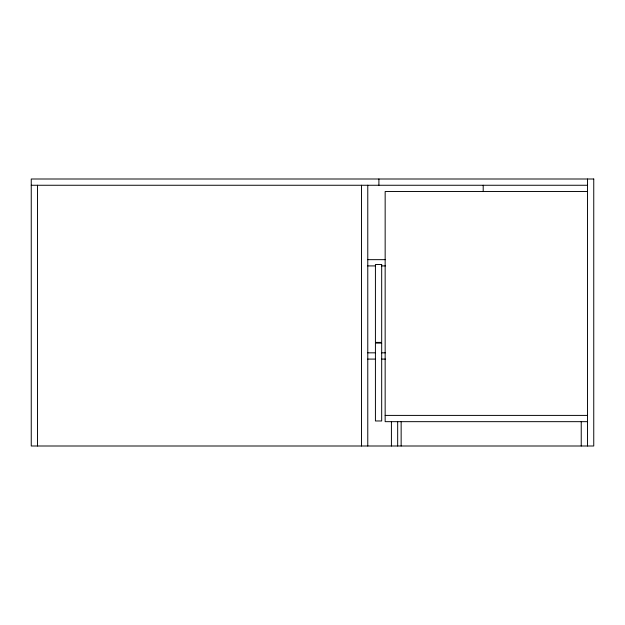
<?xml version="1.0" encoding="UTF-8"?>
<svg xmlns="http://www.w3.org/2000/svg" width="625" height="625" viewBox="0 0 625 625"><rect width="100%" height="100%" fill="white"/><g stroke="black" fill="none" stroke-linecap="round" stroke-linejoin="round"><path stroke-width="0.94" d="M31.25 185.258L587.492 185.258M587.492 191.516L385.156 191.516L385.156 421.664L587.492 421.664M367.773 259.656L385.352 259.656M367.773 265.914L375.586 265.914M381.445 265.914L385.352 265.914M367.773 352.828L375.586 352.828M381.445 352.828L385.352 352.828M367.773 359.086L375.586 359.086M381.445 359.086L385.352 359.086M385.156 415.406L587.492 415.406M587.492 179L587.492 446M581.234 421.664L581.234 446M483.195 185.258L483.195 191.117M401.148 421.664L401.148 446M397.672 421.664L397.672 446M391.414 421.664L391.414 446M378.898 179L378.898 185.258M367.773 185.258L367.773 446M361.516 185.258L361.516 446M37.508 185.258L37.508 446M593.75 179L31.25 179L31.25 446L593.75 446L593.75 179M381.68 264.523L375.422 264.523L375.422 342.398L381.68 342.398L381.68 264.523M381.68 343.094L375.422 343.094L375.422 420.969L381.68 420.969L381.68 343.094"/></g></svg>
